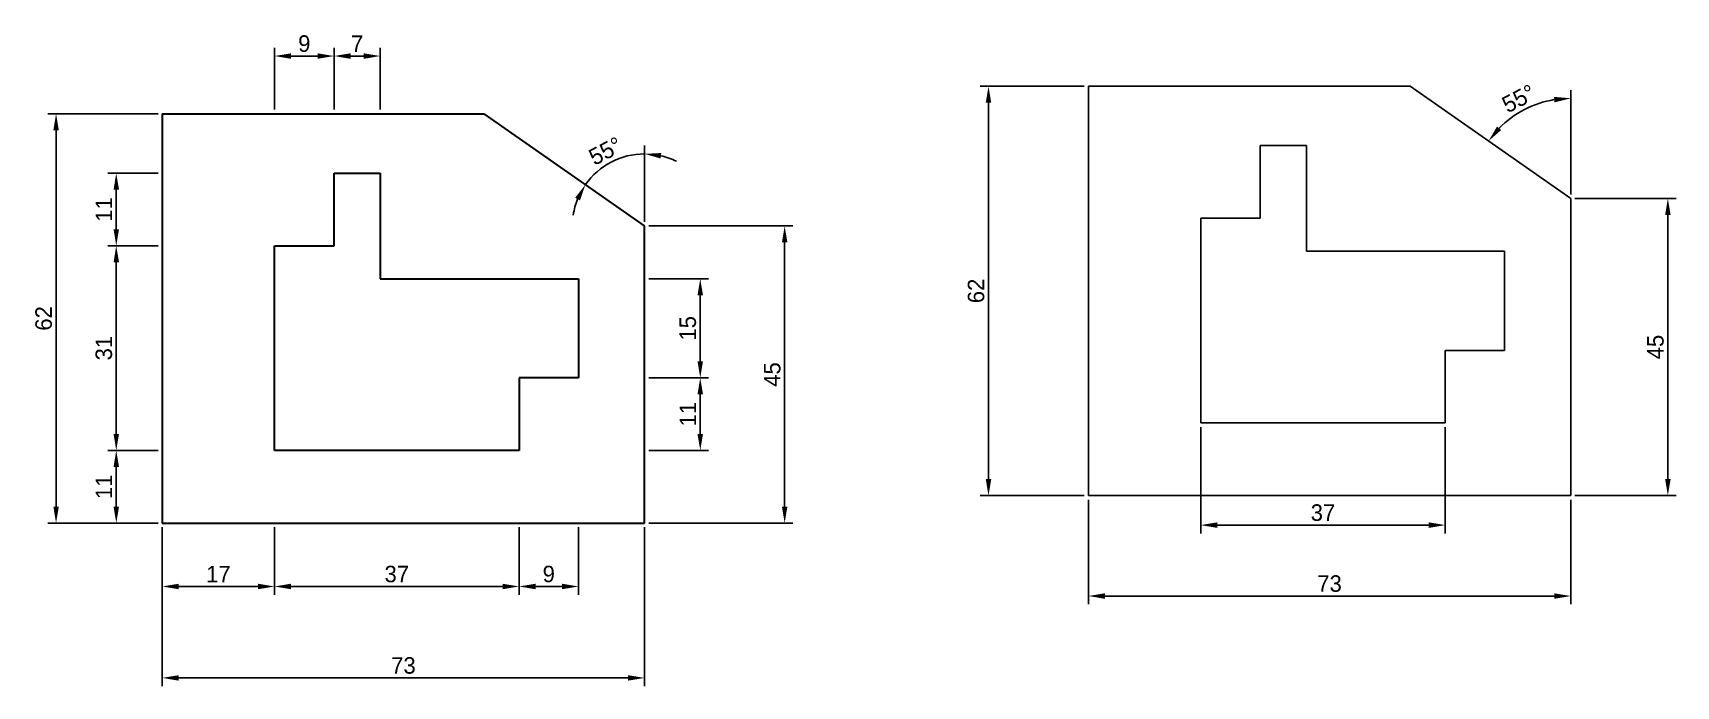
# Model space of a CAD drawing. Header units: millimetres. Extents: x 207 to 455, y 153 to 252.
import ezdxf

# ---------------------------------------------------------------- set-up
doc = ezdxf.new("R2010")
doc.units = ezdxf.units.MM
doc.dimstyles.new('ISO-25', dxfattribs={"dimtxt": 2.5, "dimasz": 2.5, "dimexe": 1.25, "dimexo": 0.625, "dimtad": 1, "dimdsep": 46, "dimtxsty": 'Standard', "dimcen": 2.5, "dimadec": 0, "dimazin": 0, "dimtfac": 1, "dimtmove": 0, "dimatfit": 3, "dimfxl": 1, "dimarcsym": 0})

# ---------------------------------------------------------------- blocks, each defined once
blk = doc.blocks.new('*D1')
at = {"color": 0, "lineweight": -2, "transparency": 16777216}
for p, q in [((225.56, 239.75), (208.87, 239.75)), ((210.12, 237.25), (210.12, 180.25)), ((225.56, 177.75), (208.87, 177.75))]:
    blk.add_line(p, q, dxfattribs=at)
at = {"color": 0, "transparency": 16777216}
for points in [[(209.71, 237.25), (210.54, 237.25), (210.12, 239.75)], [(209.71, 180.25), (210.54, 180.25), (210.12, 177.75)]]:
    blk.add_solid(points, dxfattribs=at)
at = {"layer": 'Defpoints', "color": 0, "transparency": 16777216}
for p in [(226.19, 239.75), (210.12, 177.75), (226.19, 177.75)]:
    blk.add_point(p, dxfattribs=at)
at = {"color": 0, "transparency": 16777216, "insert": (208.25, 208.75), "char_height": 2.5, "attachment_point": 5, "rotation": 90}
blk.add_mtext('62', dxfattribs=at)
blk = doc.blocks.new('*D2')
at = {"color": 0, "lineweight": -2, "transparency": 16777216}
for p, q in [((226.19, 177.13), (226.19, 153.05)), ((299.19, 177.13), (299.19, 153.05)), ((228.69, 154.3), (296.69, 154.3))]:
    blk.add_line(p, q, dxfattribs=at)
at = {"color": 0, "transparency": 16777216}
for points in [[(228.69, 154.71), (228.69, 153.88), (226.19, 154.3)], [(296.69, 154.71), (296.69, 153.88), (299.19, 154.3)]]:
    blk.add_solid(points, dxfattribs=at)
at = {"layer": 'Defpoints', "color": 0, "transparency": 16777216}
for p in [(226.19, 177.75), (299.19, 177.75), (299.19, 154.3)]:
    blk.add_point(p, dxfattribs=at)
at = {"color": 0, "transparency": 16777216, "insert": (262.69, 156.17), "char_height": 2.5, "attachment_point": 5}
blk.add_mtext('73', dxfattribs=at)
blk = doc.blocks.new('*D3')
at = {"color": 0, "lineweight": -2, "transparency": 16777216}
for p, q in [((299.81, 222.75), (321.64, 222.75)), ((320.39, 180.25), (320.39, 220.25)), ((299.81, 177.75), (321.64, 177.75))]:
    blk.add_line(p, q, dxfattribs=at)
at = {"color": 0, "transparency": 16777216}
for points in [[(319.98, 220.25), (320.81, 220.25), (320.39, 222.75)], [(319.98, 180.25), (320.81, 180.25), (320.39, 177.75)]]:
    blk.add_solid(points, dxfattribs=at)
at = {"layer": 'Defpoints', "color": 0, "transparency": 16777216}
for p in [(299.19, 222.75), (320.39, 222.75), (299.19, 177.75)]:
    blk.add_point(p, dxfattribs=at)
at = {"color": 0, "transparency": 16777216, "insert": (318.52, 200.25), "char_height": 2.5, "attachment_point": 5, "rotation": 90}
blk.add_mtext('45', dxfattribs=at)
blk = doc.blocks.new('*D4')
at = {"color": 0, "lineweight": -2, "transparency": 16777216}
blk.add_line((299.19, 223.38), (299.19, 234.92), dxfattribs=at)
for start, end in [(90, 145), (63.7189, 76.8595), (158.1405, 171.2811)]:
    blk.add_arc((299.19, 222.75), 10.92, start, end, dxfattribs=at)
at = {"color": 0, "transparency": 16777216}
for points in [[(301.62, 232.97), (301.72, 233.8), (299.19, 233.67)], [(288.68, 227.02), (289.41, 226.62), (290.24, 229.02)]]:
    blk.add_solid(points, dxfattribs=at)
at = {"layer": 'Defpoints', "color": 0, "transparency": 16777216}
for p in [(274.9, 239.75), (295.75, 233.12), (299.19, 222.75), (299.19, 222.75), (299.19, 177.75)]:
    blk.add_point(p, dxfattribs=at)
at = {"color": 0, "transparency": 16777216, "insert": (293.28, 234.1), "char_height": 2.5, "attachment_point": 5, "rotation": 27.5}
blk.add_mtext('55°', dxfattribs=at)
blk = doc.blocks.new('*D5')
at = {"color": 0, "lineweight": -2, "transparency": 16777216}
for p, q in [((226.19, 177.13), (226.19, 166.9)), ((243.19, 177.13), (243.19, 166.9)), ((240.69, 168.15), (228.69, 168.15))]:
    blk.add_line(p, q, dxfattribs=at)
at = {"color": 0, "transparency": 16777216}
for points in [[(228.69, 168.56), (228.69, 167.73), (226.19, 168.15)], [(240.69, 168.56), (240.69, 167.73), (243.19, 168.15)]]:
    blk.add_solid(points, dxfattribs=at)
at = {"layer": 'Defpoints', "color": 0, "transparency": 16777216}
for p in [(226.19, 177.75), (243.19, 177.75), (226.19, 168.15)]:
    blk.add_point(p, dxfattribs=at)
at = {"color": 0, "transparency": 16777216, "insert": (234.69, 170.02), "char_height": 2.5, "attachment_point": 5}
blk.add_mtext('17', dxfattribs=at)
blk = doc.blocks.new('*D6')
at = {"color": 0, "lineweight": -2, "transparency": 16777216}
for p, q in [((225.56, 188.75), (217.98, 188.75)), ((219.23, 186.25), (219.23, 180.25)), ((225.56, 177.75), (217.98, 177.75))]:
    blk.add_line(p, q, dxfattribs=at)
at = {"color": 0, "transparency": 16777216}
for points in [[(218.82, 186.25), (219.65, 186.25), (219.23, 188.75)], [(218.82, 180.25), (219.65, 180.25), (219.23, 177.75)]]:
    blk.add_solid(points, dxfattribs=at)
at = {"layer": 'Defpoints', "color": 0, "transparency": 16777216}
for p in [(226.19, 188.75), (219.23, 177.75), (226.19, 177.75)]:
    blk.add_point(p, dxfattribs=at)
at = {"color": 0, "transparency": 16777216, "insert": (217.36, 183.25), "char_height": 2.5, "attachment_point": 5, "rotation": 90}
blk.add_mtext('11', dxfattribs=at)
blk = doc.blocks.new('*D7')
at = {"color": 0, "lineweight": -2, "transparency": 16777216}
for p, q in [((225.56, 219.75), (217.98, 219.75)), ((219.23, 191.25), (219.23, 217.25)), ((225.56, 188.75), (217.98, 188.75))]:
    blk.add_line(p, q, dxfattribs=at)
at = {"color": 0, "transparency": 16777216}
for points in [[(218.82, 217.25), (219.65, 217.25), (219.23, 219.75)], [(218.82, 191.25), (219.65, 191.25), (219.23, 188.75)]]:
    blk.add_solid(points, dxfattribs=at)
at = {"layer": 'Defpoints', "color": 0, "transparency": 16777216}
for p in [(219.23, 219.75), (226.19, 219.75), (226.19, 188.75)]:
    blk.add_point(p, dxfattribs=at)
at = {"color": 0, "transparency": 16777216, "insert": (217.36, 204.25), "char_height": 2.5, "attachment_point": 5, "rotation": 90}
blk.add_mtext('31', dxfattribs=at)
blk = doc.blocks.new('*D8')
at = {"color": 0, "lineweight": -2, "transparency": 16777216}
for p, q in [((243.19, 240.38), (243.19, 249.74)), ((252.19, 240.38), (252.19, 249.74)), ((245.69, 248.49), (249.69, 248.49))]:
    blk.add_line(p, q, dxfattribs=at)
at = {"color": 0, "transparency": 16777216}
for points in [[(245.69, 248.9), (245.69, 248.07), (243.19, 248.49)], [(249.69, 248.9), (249.69, 248.07), (252.19, 248.49)]]:
    blk.add_solid(points, dxfattribs=at)
at = {"layer": 'Defpoints', "color": 0, "transparency": 16777216}
for p in [(252.19, 248.49), (243.19, 239.75), (252.19, 239.75)]:
    blk.add_point(p, dxfattribs=at)
at = {"color": 0, "transparency": 16777216, "insert": (247.69, 250.36), "char_height": 2.5, "attachment_point": 5}
blk.add_mtext('9', dxfattribs=at)
blk = doc.blocks.new('*D9')
at = {"color": 0, "lineweight": -2, "transparency": 16777216}
for p, q in [((252.19, 240.38), (252.19, 249.74)), ((259.19, 240.38), (259.19, 249.74)), ((254.69, 248.49), (256.69, 248.49))]:
    blk.add_line(p, q, dxfattribs=at)
at = {"color": 0, "transparency": 16777216}
for points in [[(254.69, 248.9), (254.69, 248.07), (252.19, 248.49)], [(256.69, 248.9), (256.69, 248.07), (259.19, 248.49)]]:
    blk.add_solid(points, dxfattribs=at)
at = {"layer": 'Defpoints', "color": 0, "transparency": 16777216}
for p in [(259.19, 248.49), (252.19, 239.75), (259.19, 239.75)]:
    blk.add_point(p, dxfattribs=at)
at = {"color": 0, "transparency": 16777216, "insert": (255.69, 250.36), "char_height": 2.5, "attachment_point": 5}
blk.add_mtext('7', dxfattribs=at)
blk = doc.blocks.new('*D10')
at = {"color": 0, "lineweight": -2, "transparency": 16777216}
for p, q in [((299.81, 214.75), (308.87, 214.75)), ((307.62, 212.25), (307.62, 202.25)), ((300.48, 199.75), (308.87, 199.75))]:
    blk.add_line(p, q, dxfattribs=at)
at = {"color": 0, "transparency": 16777216}
for points in [[(307.2, 212.25), (308.03, 212.25), (307.62, 214.75)], [(307.2, 202.25), (308.03, 202.25), (307.62, 199.75)]]:
    blk.add_solid(points, dxfattribs=at)
at = {"layer": 'Defpoints', "color": 0, "transparency": 16777216}
for p in [(299.19, 214.75), (299.86, 199.75), (307.62, 199.75)]:
    blk.add_point(p, dxfattribs=at)
at = {"color": 0, "transparency": 16777216, "insert": (305.74, 207.25), "char_height": 2.5, "attachment_point": 5, "rotation": 90}
blk.add_mtext('15', dxfattribs=at)
blk = doc.blocks.new('*D11')
at = {"color": 0, "lineweight": -2, "transparency": 16777216}
for p, q in [((243.18, 177.13), (243.18, 166.9)), ((280.19, 177.13), (280.19, 166.9)), ((277.69, 168.15), (245.68, 168.15))]:
    blk.add_line(p, q, dxfattribs=at)
at = {"color": 0, "transparency": 16777216}
for points in [[(245.68, 168.56), (245.68, 167.73), (243.18, 168.15)], [(277.69, 168.56), (277.69, 167.73), (280.19, 168.15)]]:
    blk.add_solid(points, dxfattribs=at)
at = {"layer": 'Defpoints', "color": 0, "transparency": 16777216}
for p in [(243.18, 177.75), (280.19, 177.75), (243.18, 168.15)]:
    blk.add_point(p, dxfattribs=at)
at = {"color": 0, "transparency": 16777216, "insert": (261.69, 170.02), "char_height": 2.5, "attachment_point": 5}
blk.add_mtext('37', dxfattribs=at)
blk = doc.blocks.new('*D12')
at = {"color": 0, "lineweight": -2, "transparency": 16777216}
for p, q in [((299.81, 199.75), (308.87, 199.75)), ((307.62, 191.25), (307.62, 197.25)), ((299.81, 188.75), (308.87, 188.75))]:
    blk.add_line(p, q, dxfattribs=at)
at = {"color": 0, "transparency": 16777216}
for points in [[(307.2, 197.25), (308.03, 197.25), (307.62, 199.75)], [(307.2, 191.25), (308.03, 191.25), (307.62, 188.75)]]:
    blk.add_solid(points, dxfattribs=at)
at = {"layer": 'Defpoints', "color": 0, "transparency": 16777216}
for p in [(299.19, 199.75), (307.62, 199.75), (299.19, 188.75)]:
    blk.add_point(p, dxfattribs=at)
at = {"color": 0, "transparency": 16777216, "insert": (305.74, 194.25), "char_height": 2.5, "attachment_point": 5, "rotation": 90}
blk.add_mtext('11', dxfattribs=at)
blk = doc.blocks.new('*D13')
at = {"color": 0, "lineweight": -2, "transparency": 16777216}
for p, q in [((280.19, 177.13), (280.19, 166.9)), ((289.19, 177.13), (289.19, 166.9)), ((282.69, 168.15), (286.69, 168.15))]:
    blk.add_line(p, q, dxfattribs=at)
at = {"color": 0, "transparency": 16777216}
for points in [[(282.69, 168.56), (282.69, 167.73), (280.19, 168.15)], [(286.69, 168.56), (286.69, 167.73), (289.19, 168.15)]]:
    blk.add_solid(points, dxfattribs=at)
at = {"layer": 'Defpoints', "color": 0, "transparency": 16777216}
for p in [(280.19, 177.75), (289.19, 177.75), (289.19, 168.15)]:
    blk.add_point(p, dxfattribs=at)
at = {"color": 0, "transparency": 16777216, "insert": (284.69, 170.02), "char_height": 2.5, "attachment_point": 5}
blk.add_mtext('9', dxfattribs=at)
blk = doc.blocks.new('*D14')
at = {"color": 0, "lineweight": -2, "transparency": 16777216}
for p, q in [((225.56, 230.75), (217.98, 230.75)), ((219.23, 222.25), (219.23, 228.25)), ((225.56, 219.75), (217.98, 219.75))]:
    blk.add_line(p, q, dxfattribs=at)
at = {"color": 0, "transparency": 16777216}
for points in [[(218.82, 228.25), (219.65, 228.25), (219.23, 230.75)], [(218.82, 222.25), (219.65, 222.25), (219.23, 219.75)]]:
    blk.add_solid(points, dxfattribs=at)
at = {"layer": 'Defpoints', "color": 0, "transparency": 16777216}
for p in [(219.23, 230.75), (226.19, 230.75), (226.19, 219.75)]:
    blk.add_point(p, dxfattribs=at)
at = {"color": 0, "transparency": 16777216, "insert": (217.36, 225.25), "char_height": 2.5, "attachment_point": 5, "rotation": 90}
blk.add_mtext('11', dxfattribs=at)
blk = doc.blocks.new('*D16')
at = {"color": 0, "lineweight": -2, "transparency": 16777216}
for p, q in [((365.74, 243.91), (349.99, 243.91)), ((351.24, 241.41), (351.24, 184.41)), ((365.74, 181.91), (349.99, 181.91))]:
    blk.add_line(p, q, dxfattribs=at)
at = {"color": 0, "transparency": 16777216}
for points in [[(350.83, 241.41), (351.66, 241.41), (351.24, 243.91)], [(350.83, 184.41), (351.66, 184.41), (351.24, 181.91)]]:
    blk.add_solid(points, dxfattribs=at)
at = {"layer": 'Defpoints', "color": 0, "transparency": 16777216}
for p in [(366.36, 243.91), (351.24, 181.91), (366.36, 181.91)]:
    blk.add_point(p, dxfattribs=at)
at = {"color": 0, "transparency": 16777216, "insert": (349.37, 212.91), "char_height": 2.5, "attachment_point": 5, "rotation": 90}
blk.add_mtext('62', dxfattribs=at)
blk = doc.blocks.new('*D17')
at = {"color": 0, "lineweight": -2, "transparency": 16777216}
for p, q in [((366.36, 181.29), (366.36, 165.45)), ((439.36, 181.29), (439.36, 165.45)), ((368.86, 166.7), (436.86, 166.7))]:
    blk.add_line(p, q, dxfattribs=at)
at = {"color": 0, "transparency": 16777216}
for points in [[(368.86, 167.11), (368.86, 166.28), (366.36, 166.7)], [(436.86, 167.11), (436.86, 166.28), (439.36, 166.7)]]:
    blk.add_solid(points, dxfattribs=at)
at = {"layer": 'Defpoints', "color": 0, "transparency": 16777216}
for p in [(366.36, 181.91), (439.36, 181.91), (439.36, 166.7)]:
    blk.add_point(p, dxfattribs=at)
at = {"color": 0, "transparency": 16777216, "insert": (402.86, 168.57), "char_height": 2.5, "attachment_point": 5}
blk.add_mtext('73', dxfattribs=at)
blk = doc.blocks.new('*D18')
at = {"color": 0, "lineweight": -2, "transparency": 16777216}
for p, q in [((439.99, 226.91), (455.31, 226.91)), ((454.06, 184.41), (454.06, 224.41)), ((439.99, 181.91), (455.31, 181.91))]:
    blk.add_line(p, q, dxfattribs=at)
at = {"color": 0, "transparency": 16777216}
for points in [[(453.65, 224.41), (454.48, 224.41), (454.06, 226.91)], [(453.65, 184.41), (454.48, 184.41), (454.06, 181.91)]]:
    blk.add_solid(points, dxfattribs=at)
at = {"layer": 'Defpoints', "color": 0, "transparency": 16777216}
for p in [(439.36, 226.91), (454.06, 226.91), (439.36, 181.91)]:
    blk.add_point(p, dxfattribs=at)
at = {"color": 0, "transparency": 16777216, "insert": (452.19, 204.41), "char_height": 2.5, "attachment_point": 5, "rotation": 90}
blk.add_mtext('45', dxfattribs=at)
blk = doc.blocks.new('*D19')
at = {"color": 0, "lineweight": -2, "transparency": 16777216}
blk.add_line((439.36, 227.54), (439.36, 243.34), dxfattribs=at)
blk.add_arc((439.36, 226.91), 15.18, 99.4462, 135.5538, dxfattribs=at)
at = {"color": 0, "transparency": 16777216}
for points in [[(436.84, 242.3), (436.9, 241.47), (439.36, 242.09)], [(428.84, 237.28), (428.2, 237.81), (426.93, 235.62)]]:
    blk.add_solid(points, dxfattribs=at)
at = {"layer": 'Defpoints', "color": 0, "transparency": 16777216}
for p in [(415.08, 243.91), (434.59, 241.32), (439.36, 226.91), (439.36, 226.91), (439.36, 181.91)]:
    blk.add_point(p, dxfattribs=at)
at = {"color": 0, "transparency": 16777216, "insert": (431.49, 242.04), "char_height": 2.5, "attachment_point": 5, "rotation": 27.5}
blk.add_mtext('55°', dxfattribs=at)
blk = doc.blocks.new('*D20')
at = {"color": 0, "lineweight": -2, "transparency": 16777216}
for p, q in [((383.36, 192.29), (383.36, 176.19)), ((420.36, 192.29), (420.36, 176.19)), ((385.86, 177.44), (417.86, 177.44))]:
    blk.add_line(p, q, dxfattribs=at)
at = {"color": 0, "transparency": 16777216}
for points in [[(385.86, 177.86), (385.86, 177.02), (383.36, 177.44)], [(417.86, 177.86), (417.86, 177.02), (420.36, 177.44)]]:
    blk.add_solid(points, dxfattribs=at)
at = {"layer": 'Defpoints', "color": 0, "transparency": 16777216}
for p in [(383.36, 192.91), (420.36, 192.91), (420.36, 177.44)]:
    blk.add_point(p, dxfattribs=at)
at = {"color": 0, "transparency": 16777216, "insert": (401.86, 179.32), "char_height": 2.5, "attachment_point": 5}
blk.add_mtext('37', dxfattribs=at)

msp = doc.modelspace()

# ---------------------------------------------------------------- linework, layer by layer
for p, q in [((366.361, 243.913), (366.361, 181.913)), ((366.361, 243.913), (415.082, 243.913)), ((439.361, 226.913), (415.082, 243.913)), ((392.361, 223.913), (392.361, 234.913)), ((392.361, 234.913), (399.361, 234.913)), ((399.361, 234.913), (399.361, 218.913)), ((439.361, 181.913), (439.361, 226.913)), ((383.361, 192.913), (383.361, 223.913)), ((383.361, 223.913), (392.361, 223.913)), ((429.361, 218.913), (399.361, 218.913)), ((429.361, 203.913), (429.361, 218.913)), ((420.361, 192.913), (420.361, 203.913)), ((420.361, 203.913), (429.361, 203.913)), ((383.361, 192.913), (420.361, 192.913)), ((366.361, 181.913), (439.361, 181.913))]:
    msp.add_line(p, q)
at = {"lineweight": 30}
for p, q in [((226.187, 239.754), (226.187, 177.75)), ((226.187, 239.754), (274.903, 239.754)), ((299.187, 222.75), (274.903, 239.754)), ((252.187, 219.75), (252.187, 230.75)), ((252.187, 230.75), (259.187, 230.75)), ((259.187, 230.75), (259.187, 214.75)), ((299.187, 177.75), (299.187, 222.75)), ((243.187, 188.75), (243.187, 219.75)), ((243.187, 219.75), (252.187, 219.75)), ((259.187, 214.75), (289.187, 214.75)), ((289.187, 214.75), (289.187, 199.75)), ((289.187, 199.75), (280.187, 199.75)), ((280.187, 199.75), (280.187, 188.75)), ((280.187, 188.75), (243.187, 188.75)), ((226.187, 177.75), (299.187, 177.75))]:
    msp.add_line(p, q, dxfattribs=at)

# ---------------------------------------------------------------- dimensions: what is measured, and where the dimension line sits
at = {"color": 4}
for base, p1, p2, picture, middle in [((252.187, 248.486), (243.187, 239.754), (252.187, 239.754), '*D8', (247.687, 250.361)), ((259.187, 248.486), (252.187, 239.754), (259.187, 239.754), '*D9', (255.687, 250.361)), ((299.187, 154.298), (226.187, 177.75), (299.187, 177.75), '*D2', (262.687, 156.173)), ((226.187, 168.148), (243.187, 177.75), (226.187, 177.75), '*D5', (234.687, 170.023)), ((243.184, 168.148), (280.187, 177.75), (243.184, 177.75), '*D11', (261.686, 170.023)), ((289.186, 168.148), (280.187, 177.75), (289.186, 177.75), '*D13', (284.687, 170.023))]:
    dim = msp.add_linear_dim(base=base, p1=p1, p2=p2, dimstyle='ISO-25', dxfattribs=at)
    dim.commit()
    dim.dimension.update_dxf_attribs({"geometry": picture, "text_midpoint": middle})
for base, p1, p2, picture, middle in [((351.242, 181.913), (366.361, 243.913), (366.361, 181.913), '*D16', (349.367, 212.913)), ((454.064, 226.913), (439.361, 181.913), (439.361, 226.913), '*D18', (452.189, 204.413))]:
    dim = msp.add_linear_dim(base=base, p1=p1, p2=p2, angle=90, dimstyle='ISO-25')
    dim.commit()
    dim.dimension.update_dxf_attribs({"geometry": picture, "text_midpoint": middle})
dim = msp.add_angular_dim_2l(base=(434.586, 241.324), line1=((439.361, 226.913), (415.082, 243.913)), line2=((439.361, 181.913), (439.361, 226.913)), dimstyle='ISO-25')
dim.commit()
dim.dimension.update_dxf_attribs({"geometry": '*D19', "text_midpoint": (431.485, 242.042)})
for base, p1, p2, picture, middle in [((210.124, 177.75), (226.187, 239.754), (226.187, 177.75), '*D1', (208.249, 208.752)), ((219.233, 230.75), (226.187, 219.75), (226.187, 230.75), '*D14', (217.358, 225.25)), ((320.393, 222.75), (299.187, 177.75), (299.187, 222.75), '*D3', (318.518, 200.25)), ((219.233, 219.75), (226.187, 188.75), (226.187, 219.75), '*D7', (217.358, 204.25)), ((307.618, 199.75), (299.187, 214.75), (299.856, 199.75), '*D10', (305.743, 207.25)), ((307.618, 199.75), (299.187, 188.75), (299.187, 199.75), '*D12', (305.743, 194.25)), ((219.233, 177.75), (226.187, 188.75), (226.187, 177.75), '*D6', (217.358, 183.25))]:
    dim = msp.add_linear_dim(base=base, p1=p1, p2=p2, angle=90, dimstyle='ISO-25', dxfattribs=at)
    dim.commit()
    dim.dimension.update_dxf_attribs({"geometry": picture, "text_midpoint": middle})
dim = msp.add_angular_dim_2l(base=(295.751, 233.12), line1=((299.187, 177.75), (299.187, 222.75)), line2=((299.187, 222.75), (274.903, 239.754)), dimstyle='ISO-25', dxfattribs=at)
dim.commit()
dim.dimension.update_dxf_attribs({"geometry": '*D4', "text_midpoint": (293.277, 234.103)})
for base, p1, p2, picture, middle in [((420.361, 177.441), (383.361, 192.913), (420.361, 192.913), '*D20', (401.861, 179.316)), ((439.361, 166.697), (366.361, 181.913), (439.361, 181.913), '*D17', (402.861, 168.572))]:
    dim = msp.add_linear_dim(base=base, p1=p1, p2=p2, dimstyle='ISO-25')
    dim.commit()
    dim.dimension.update_dxf_attribs({"geometry": picture, "text_midpoint": middle})

doc.saveas('drawing.dxf')
